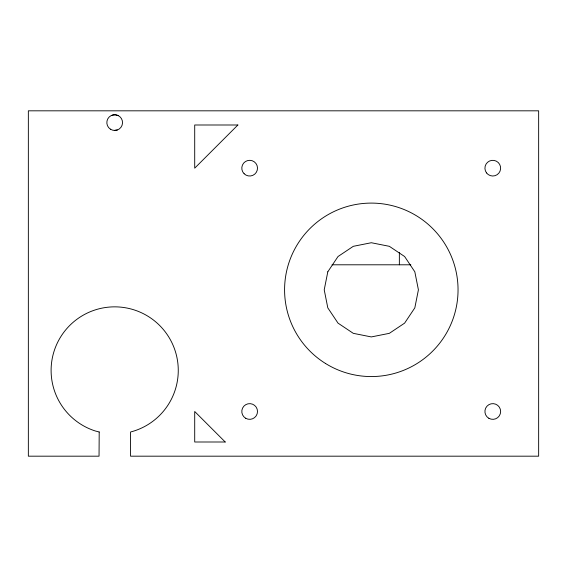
<?xml version="1.0" encoding="UTF-8"?>
<svg xmlns="http://www.w3.org/2000/svg" width="567" height="567" viewBox="0 0 567 567"><rect width="100%" height="100%" fill="white"/><g stroke="black" fill="none" stroke-linecap="round" stroke-linejoin="round"><path stroke-width="0.85" d="M112.06 115.2L115.094 114.754L118.064 115.505M114.286 130.431L117.319 129.992M114.69 130.375L116.433 130.375M332.035 264.796L410.813 264.796M399.359 252.499L399.359 264.796M99.204 431.99L99.041 456.18L28.35 456.18L28.35 110.82L538.65 110.82L538.65 456.18L130.573 456.18L130.573 431.99A63.575 63.575 0 0 0 167.548 335.104A63.575 63.575 0 0 0 63.887 332.198A63.575 63.575 0 0 0 95.384 431.005L99.204 431.99M327.804 271.806L324.218 289.829L327.804 307.853L338.017 323.126L353.291 333.339L371.314 336.926L389.338 333.339L404.618 323.126L414.824 307.853L418.411 289.829L414.824 271.806L404.618 256.525L389.338 246.319L371.314 242.733L353.291 246.319L338.017 256.525L327.804 271.806M237.878 124.995L194.708 168.165L194.708 124.995L237.878 124.995M225.219 441.998L194.708 441.998L194.708 411.493L225.219 441.998M110.423 129.184A7.846 7.846 0 0 0 122.529 122.996A7.846 7.846 0 0 0 111.118 115.604A7.846 7.846 0 0 0 110.423 129.184M245.731 418.29A7.846 7.846 0 0 0 257.503 411.493A7.846 7.846 0 0 0 245.731 404.689A7.846 7.846 0 0 0 245.731 418.29M488.853 418.29A7.846 7.846 0 0 0 500.633 411.493A7.846 7.846 0 0 0 488.853 404.689A7.846 7.846 0 0 0 488.853 418.29M486.55 172.942A7.846 7.846 0 0 0 500.03 171.17A7.846 7.846 0 0 0 491.759 160.383A7.846 7.846 0 0 0 486.55 172.942M244.122 173.736A7.846 7.846 0 0 0 257.241 170.178A7.846 7.846 0 0 0 247.602 160.589A7.846 7.846 0 0 0 244.122 173.736M325.415 363.419A86.73 86.73 0 0 0 457.994 292.785A86.73 86.73 0 0 0 330.533 213.284A86.73 86.73 0 0 0 325.415 363.419"/></g></svg>
